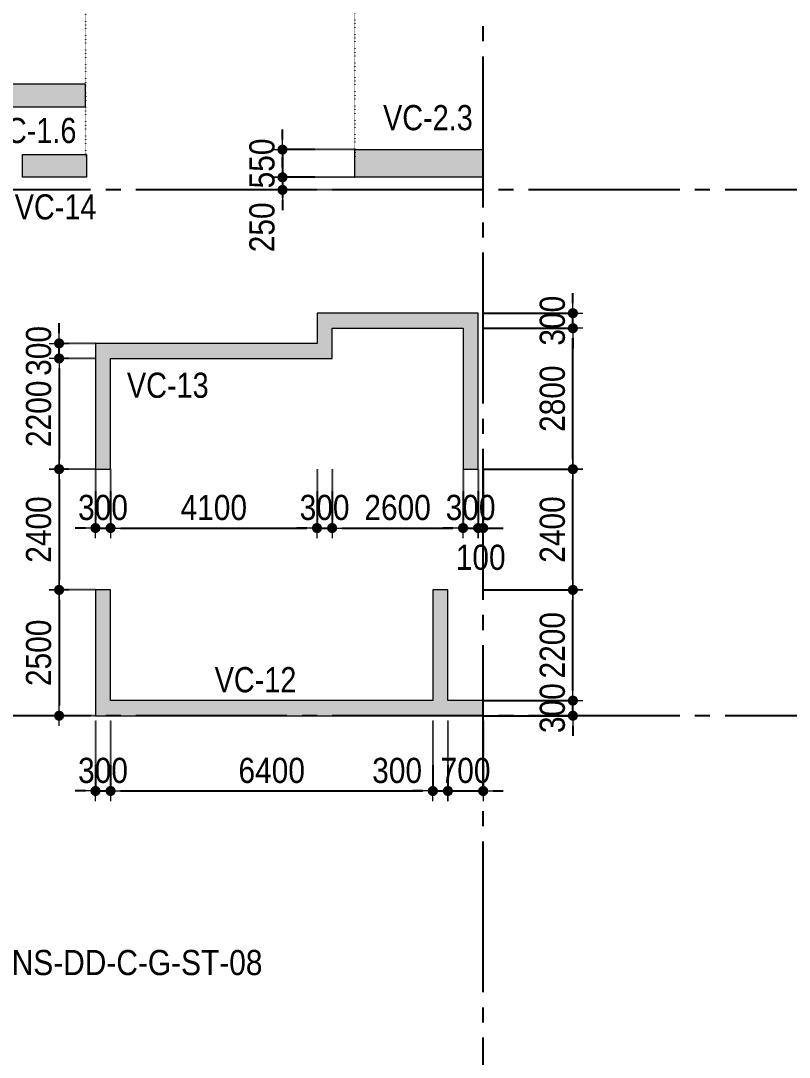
# Model space of a CAD drawing. Header units: millimetres. Extents: x -3973692 to -2843767, y 592734 to 838475.
# Drawn here: x -3870379 to -3855116, y 615443 to 636043 of the extents above; entities that cross this region are included whole.
import ezdxf
from ezdxf.enums import TextEntityAlignment as Align

# ---------------------------------------------------------------- set-up
doc = ezdxf.new("R2010")
doc.units = ezdxf.units.MM
doc.header["$MEASUREMENT"] = 0
doc.header["$PDMODE"] = 3
doc.header["$PDSIZE"] = -20
for name, pattern in [('CHG_XX_Luoi truc$0$MB_Luoi truc$0$Center101', [13, 10, -1, 1, -1]), ('DIVIDE2', [15.875, 6.35, -3.175, 0, -3.175, 0, -3.175]), ('DOT2', [0.125, 0, -0.125]), ('HIDDEN5', [2.8375, 1.25, -1.5875])]:
    doc.linetypes.add(name, pattern=pattern)
doc.layers.get('0').update_dxf_attribs({"lineweight": 9})
doc.layers.get('Defpoints').update_dxf_attribs({"color": 10, "lineweight": 0})
for name, color, linetype, lineweight in [("'S_General_Dim_1", 1, 'Continuous', 18), ("'S_General_Divide_3 Intermediate", 3, 'DIVIDE2', 40), ("'S_General_Text_2_Normal", 2, 'Continuous', 25), ('CHG_XX_Cot_Ham 2$0$NS-Pier-H2', 150, 'Continuous', 13), ('CHG_XX_Cot_Ham 2$0$NS-Pier-H2 @ 1', 150, 'Continuous', 13), ('CHG_XX_Cot_Ham 2$0$NS-Pier-H2 @ 150 VP1', 150, 'Continuous', 13), ('CHG_XX_Cot_Ham 2$0$NS-Pier-H2 @ 150 VP2', 150, 'Continuous', 13), ('CHG_XX_Cot_Ham 2$0$NS-Pier-H2 @ 150 VP3', 150, 'Continuous', 13), ('CHG_XX_Cot_Ham 2$0$NS-Pier-H2 @ 150 VP4', 150, 'Continuous', 13), ('CHG_XX_Cot_Ham 2$0$NS-Pier-H2 @ 150 VP5', 150, 'Continuous', 13), ('CHG_XX_Cot_Ham 2$0$NS-Pier-H2 @ 150 VP6', 150, 'Continuous', 13), ('CHG_XX_Cot_Ham 2$0$NS-Pier-H2 @ 150 VP7', 150, 'Continuous', 13), ('CHG_XX_Cot_Ham 2$0$NS-Pier-H2 @ 150 VP8', 150, 'Continuous', 13), ('CHG_XX_Cot_Ham 2$0$NS-Pier-H2 @ 150 VP9', 150, 'Continuous', 13), ('CHG_XX_Cot_Ham 2$0$NS-Pier-H2 @ 150 VPModel', 150, 'Continuous', 13), ('TEXT', 7, 'Continuous', 15)]:
    doc.layers.add(name, color=color, linetype=linetype, lineweight=lineweight)
for name, color, linetype in [('CHG_XX_Luoi truc$0$Grid', 34, 'Continuous'), ('CHG_XX_Luoi truc$0$Grid Line', 251, 'CHG_XX_Luoi truc$0$MB_Luoi truc$0$Center101'), ('dim', 1, 'Continuous')]:
    doc.layers.add(name, color=color, linetype=linetype)
doc.styles.add('arial', font='arial.ttf', dxfattribs={"width": 0.85})
doc.styles.add('CHG_XX_Luoi truc$0$MB_Luoi truc$0$Grid A-F$0$VNI-HelveCB', font='')
doc.styles.add('TTP-HelCon', font='')
doc.styles.get('CHG_XX_Luoi truc$0$MB_Luoi truc$0$Grid A-F$0$VNI-HelveCB').set_extended_font_data('VNI-Helve-Condense', bold=True)
doc.styles.get('TTP-HelCon').set_extended_font_data('VNI-Helve-Condense')
doc.dimstyles.new('200', dxfattribs={"dimscale": 200, "dimtxt": 2.5, "dimasz": 1, "dimexe": 0, "dimexo": 0, "dimgap": 0.75, "dimtad": 1, "dimdec": 0, "dimrnd": 10, "dimzin": 9, "dimdsep": 46, "dimtxsty": 'arial', "dimblk1": 'DIMDOT', "dimblk2": 'DIMDOT', "dimsah": 1, "dimcen": 2, "dimdle": 3, "dimclre": 8, "dimclrt": 2, "dimadec": 0, "dimazin": 0, "dimtfac": 1, "dimtdec": 0, "dimtix": 1, "dimtmove": 2, "dimatfit": 3, "dimldrblk": 'DIMPIJL', "dimfxl": 1, "dimtvp": 1.8, "dimtolj": 1, "dimtzin": 0, "dimarcsym": 0})

# ---------------------------------------------------------------- blocks, each defined once
blk = doc.blocks.new('*U3253')
at = {"layer": 'CHG_XX_Cot_Ham 2$0$NS-Pier-H2 @ 1'}
h = blk.add_hatch(color=256, dxfattribs=at)
h.dxf.hatch_style = 1
h.paths.add_polyline_path([(450, 0), (0, 0), (0, -2550), (450, -2550)])
at = {"layer": 'CHG_XX_Cot_Ham 2$0$NS-Pier-H2 @ 150 VP1'}
h = blk.add_hatch(color=256, dxfattribs=at)
h.dxf.hatch_style = 1
h.paths.add_polyline_path([(450, 0), (0, 0), (0, -2550), (450, -2550)])
at = {"layer": 'CHG_XX_Cot_Ham 2$0$NS-Pier-H2 @ 150 VP2'}
h = blk.add_hatch(color=256, dxfattribs=at)
h.dxf.hatch_style = 1
h.paths.add_polyline_path([(450, 0), (0, 0), (0, -2550), (450, -2550)])
at = {"layer": 'CHG_XX_Cot_Ham 2$0$NS-Pier-H2 @ 150 VP3'}
h = blk.add_hatch(color=256, dxfattribs=at)
h.dxf.hatch_style = 1
h.paths.add_polyline_path([(450, 0), (0, 0), (0, -2550), (450, -2550)])
at = {"layer": 'CHG_XX_Cot_Ham 2$0$NS-Pier-H2 @ 150 VP4'}
h = blk.add_hatch(color=256, dxfattribs=at)
h.dxf.hatch_style = 1
h.paths.add_polyline_path([(450, 0), (0, 0), (0, -2550), (450, -2550)])
at = {"layer": 'CHG_XX_Cot_Ham 2$0$NS-Pier-H2 @ 150 VP5'}
h = blk.add_hatch(color=256, dxfattribs=at)
h.dxf.hatch_style = 1
h.paths.add_polyline_path([(450, 0), (0, 0), (0, -2550), (450, -2550)])
at = {"layer": 'CHG_XX_Cot_Ham 2$0$NS-Pier-H2 @ 150 VP6'}
h = blk.add_hatch(color=256, dxfattribs=at)
h.dxf.hatch_style = 1
h.paths.add_polyline_path([(450, 0), (0, 0), (0, -2550), (450, -2550)])
at = {"layer": 'CHG_XX_Cot_Ham 2$0$NS-Pier-H2 @ 150 VP7'}
h = blk.add_hatch(color=256, dxfattribs=at)
h.dxf.hatch_style = 1
h.paths.add_polyline_path([(450, 0), (0, 0), (0, -2550), (450, -2550)])
at = {"layer": 'CHG_XX_Cot_Ham 2$0$NS-Pier-H2 @ 150 VP8'}
h = blk.add_hatch(color=256, dxfattribs=at)
h.dxf.hatch_style = 1
h.paths.add_polyline_path([(450, 0), (0, 0), (0, -2550), (450, -2550)])
at = {"layer": 'CHG_XX_Cot_Ham 2$0$NS-Pier-H2 @ 150 VP9'}
h = blk.add_hatch(color=256, dxfattribs=at)
h.dxf.hatch_style = 1
h.paths.add_polyline_path([(450, 0), (0, 0), (0, -2550), (450, -2550)])
at = {"layer": 'CHG_XX_Cot_Ham 2$0$NS-Pier-H2 @ 150 VPModel'}
h = blk.add_hatch(color=256, dxfattribs=at)
h.dxf.hatch_style = 1
h.paths.add_polyline_path([(450, 0), (0, 0), (0, -2550), (450, -2550)])
blk = doc.blocks.new('CHG_XX_Cot_Ham 2$0$Block A_C450x2250')
at = {"layer": 'CHG_XX_Cot_Ham 2$0$NS-Pier-H2'}
blk.add_lwpolyline([(450, -2550), (0, -2550), (0, 0), (450, 0)], close=True, dxfattribs=at)
blk.add_blockref('*U3253', (0, 0), dxfattribs=at)
blk = doc.blocks.new('*U3256')
at = {"layer": 'CHG_XX_Cot_Ham 2$0$NS-Pier-H2 @ 1'}
h = blk.add_hatch(color=256, dxfattribs=at)
h.dxf.hatch_style = 1
h.paths.add_polyline_path([(550, 0), (0, 0), (0, -2550), (550, -2550)])
at = {"layer": 'CHG_XX_Cot_Ham 2$0$NS-Pier-H2 @ 150 VP1'}
h = blk.add_hatch(color=256, dxfattribs=at)
h.dxf.hatch_style = 1
h.paths.add_polyline_path([(550, 0), (0, 0), (0, -2550), (550, -2550)])
at = {"layer": 'CHG_XX_Cot_Ham 2$0$NS-Pier-H2 @ 150 VP2'}
h = blk.add_hatch(color=256, dxfattribs=at)
h.dxf.hatch_style = 1
h.paths.add_polyline_path([(550, 0), (0, 0), (0, -2550), (550, -2550)])
at = {"layer": 'CHG_XX_Cot_Ham 2$0$NS-Pier-H2 @ 150 VP3'}
h = blk.add_hatch(color=256, dxfattribs=at)
h.dxf.hatch_style = 1
h.paths.add_polyline_path([(550, 0), (0, 0), (0, -2550), (550, -2550)])
at = {"layer": 'CHG_XX_Cot_Ham 2$0$NS-Pier-H2 @ 150 VP4'}
h = blk.add_hatch(color=256, dxfattribs=at)
h.dxf.hatch_style = 1
h.paths.add_polyline_path([(550, 0), (0, 0), (0, -2550), (550, -2550)])
at = {"layer": 'CHG_XX_Cot_Ham 2$0$NS-Pier-H2 @ 150 VP5'}
h = blk.add_hatch(color=256, dxfattribs=at)
h.dxf.hatch_style = 1
h.paths.add_polyline_path([(550, 0), (0, 0), (0, -2550), (550, -2550)])
at = {"layer": 'CHG_XX_Cot_Ham 2$0$NS-Pier-H2 @ 150 VP6'}
h = blk.add_hatch(color=256, dxfattribs=at)
h.dxf.hatch_style = 1
h.paths.add_polyline_path([(550, 0), (0, 0), (0, -2550), (550, -2550)])
at = {"layer": 'CHG_XX_Cot_Ham 2$0$NS-Pier-H2 @ 150 VP7'}
h = blk.add_hatch(color=256, dxfattribs=at)
h.dxf.hatch_style = 1
h.paths.add_polyline_path([(550, 0), (0, 0), (0, -2550), (550, -2550)])
at = {"layer": 'CHG_XX_Cot_Ham 2$0$NS-Pier-H2 @ 150 VP8'}
h = blk.add_hatch(color=256, dxfattribs=at)
h.dxf.hatch_style = 1
h.paths.add_polyline_path([(550, 0), (0, 0), (0, -2550), (550, -2550)])
at = {"layer": 'CHG_XX_Cot_Ham 2$0$NS-Pier-H2 @ 150 VP9'}
h = blk.add_hatch(color=256, dxfattribs=at)
h.dxf.hatch_style = 1
h.paths.add_polyline_path([(550, 0), (0, 0), (0, -2550), (550, -2550)])
at = {"layer": 'CHG_XX_Cot_Ham 2$0$NS-Pier-H2 @ 150 VPModel'}
h = blk.add_hatch(color=256, dxfattribs=at)
h.dxf.hatch_style = 1
h.paths.add_polyline_path([(550, 0), (0, 0), (0, -2550), (550, -2550)])
blk = doc.blocks.new('CHG_XX_Cot_Ham 2$0$550x2550')
at = {"layer": 'CHG_XX_Cot_Ham 2$0$NS-Pier-H2'}
blk.add_lwpolyline([(550, -2550), (0, -2550), (0, 0), (550, 0)], close=True, dxfattribs=at)
blk.add_blockref('*U3256', (0, 0), dxfattribs=at)
blk = doc.blocks.new('*U2841')
at = {"layer": 'CHG_XX_Luoi truc$0$Grid Line'}
blk.add_line((0, 0), (0, 608), dxfattribs=at)
at = {"layer": 'CHG_XX_Luoi truc$0$Grid', "lineweight": -2, "style": 'CHG_XX_Luoi truc$0$MB_Luoi truc$0$Grid A-F$0$VNI-HelveCB'}
for tag, p in [('GRIDSUB', (0, 617)), ('GRID', (0, -9))]:
    blk.add_attdef(tag, text='', height=5, dxfattribs=at).set_placement(p, align=Align.MIDDLE)
blk = doc.blocks.new('*U2843')
at = {"layer": 'CHG_XX_Luoi truc$0$Grid Line'}
blk.add_line((0, 0), (0, 438), dxfattribs=at)
at = {"layer": 'CHG_XX_Luoi truc$0$Grid', "lineweight": -2, "style": 'CHG_XX_Luoi truc$0$MB_Luoi truc$0$Grid A-F$0$VNI-HelveCB'}
for tag, p in [('GRIDSUB', (0, 447)), ('GRID', (0, -9))]:
    blk.add_attdef(tag, text='', height=5, dxfattribs=at).set_placement(p, align=Align.MIDDLE)
blk = doc.blocks.new('CHG_XX_Luoi truc')
at = {"layer": 'CHG_XX_Luoi truc$0$Grid', "xscale": 300, "yscale": 300, "zscale": 300}
blk.add_blockref('*U2841', (87300, -12747), dxfattribs=at)
at = {"layer": 'CHG_XX_Luoi truc$0$Grid', "xscale": 300.0000000000013, "yscale": 300.0000000000013, "zscale": 300.0000000000013, "rotation": 90}
for p in [(110703, 22700), (110703, 12250)]:
    blk.add_blockref('*U2843', p, dxfattribs=at)
blk = doc.blocks.new('*U3259')
at = {"layer": 'CHG_XX_Cot_Ham 2$0$NS-Pier-H2 @ 1'}
h = blk.add_hatch(color=256, dxfattribs=at)
h.dxf.hatch_style = 1
h.paths.add_polyline_path([(78150, 23400), (78150, 22950), (79425, 22950), (79425, 23400)])
at = {"layer": 'CHG_XX_Cot_Ham 2$0$NS-Pier-H2 @ 150 VP1'}
h = blk.add_hatch(color=256, dxfattribs=at)
h.dxf.hatch_style = 1
h.paths.add_polyline_path([(78150, 23400), (78150, 22950), (79425, 22950), (79425, 23400)])
at = {"layer": 'CHG_XX_Cot_Ham 2$0$NS-Pier-H2 @ 150 VP2'}
h = blk.add_hatch(color=256, dxfattribs=at)
h.dxf.hatch_style = 1
h.paths.add_polyline_path([(78150, 23400), (78150, 22950), (79425, 22950), (79425, 23400)])
at = {"layer": 'CHG_XX_Cot_Ham 2$0$NS-Pier-H2 @ 150 VP3'}
h = blk.add_hatch(color=256, dxfattribs=at)
h.dxf.hatch_style = 1
h.paths.add_polyline_path([(78150, 23400), (78150, 22950), (79425, 22950), (79425, 23400)])
at = {"layer": 'CHG_XX_Cot_Ham 2$0$NS-Pier-H2 @ 150 VP4'}
h = blk.add_hatch(color=256, dxfattribs=at)
h.dxf.hatch_style = 1
h.paths.add_polyline_path([(78150, 23400), (78150, 22950), (79425, 22950), (79425, 23400)])
at = {"layer": 'CHG_XX_Cot_Ham 2$0$NS-Pier-H2 @ 150 VP5'}
h = blk.add_hatch(color=256, dxfattribs=at)
h.dxf.hatch_style = 1
h.paths.add_polyline_path([(78150, 23400), (78150, 22950), (79425, 22950), (79425, 23400)])
at = {"layer": 'CHG_XX_Cot_Ham 2$0$NS-Pier-H2 @ 150 VP6'}
h = blk.add_hatch(color=256, dxfattribs=at)
h.dxf.hatch_style = 1
h.paths.add_polyline_path([(78150, 23400), (78150, 22950), (79425, 22950), (79425, 23400)])
at = {"layer": 'CHG_XX_Cot_Ham 2$0$NS-Pier-H2 @ 150 VP7'}
h = blk.add_hatch(color=256, dxfattribs=at)
h.dxf.hatch_style = 1
h.paths.add_polyline_path([(78150, 23400), (78150, 22950), (79425, 22950), (79425, 23400)])
at = {"layer": 'CHG_XX_Cot_Ham 2$0$NS-Pier-H2 @ 150 VP8'}
h = blk.add_hatch(color=256, dxfattribs=at)
h.dxf.hatch_style = 1
h.paths.add_polyline_path([(78150, 23400), (78150, 22950), (79425, 22950), (79425, 23400)])
at = {"layer": 'CHG_XX_Cot_Ham 2$0$NS-Pier-H2 @ 150 VP9'}
h = blk.add_hatch(color=256, dxfattribs=at)
h.dxf.hatch_style = 1
h.paths.add_polyline_path([(78150, 23400), (78150, 22950), (79425, 22950), (79425, 23400)])
at = {"layer": 'CHG_XX_Cot_Ham 2$0$NS-Pier-H2 @ 150 VPModel'}
h = blk.add_hatch(color=256, dxfattribs=at)
h.dxf.hatch_style = 1
h.paths.add_polyline_path([(78150, 23400), (78150, 22950), (79425, 22950), (79425, 23400)])
blk = doc.blocks.new('CHG_XX_Cot_Ham 2')
at = {"layer": 'CHG_XX_Cot_Ham 2$0$NS-Pier-H2'}
h = blk.add_hatch(color=256, dxfattribs=at)
h.dxf.hatch_style = 1
h.paths.add_polyline_path([(99639.2, 163400), (-10900, 163400), (-10900, 85450), (-300, 85450), (-300, 84050), (32350, 84050), (32350, -9000), (103575.5, -9000), (106050, -6022), (106050, 158254.3)])
h.paths.add_polyline_path([(99533.7, 163100), (105750, 158110.4), (105750, 90450), (105650, 90450), (105750, 90450), (105750, 13850), (105750, 13722.3), (105750, -5913.6), (103434.7, -8700), (93599.8, -8700), (93299.8, -8700), (32650, -8700), (32650, 84350), (0, 84350), (0, 85750), (-10600, 85750), (-10600, 163100), (93600, 163100)], flags=16)
h = blk.add_hatch(color=256, dxfattribs=at)
h.dxf.hatch_style = 1
h.paths.add_polyline_path([(84300, 19950), (86900, 19950), (86900, 17150), (87200, 17150), (87200, 20250), (84000, 20250), (84000, 19650), (79600, 19650), (79600, 17150), (79900, 17150), (79900, 19350), (84300, 19350)])
h = blk.add_hatch(color=256, dxfattribs=at)
h.dxf.hatch_style = 1
h.paths.add_polyline_path([(87300, 12550), (86600, 12550), (86600, 14750), (86300, 14750), (86300, 12550), (79900, 12550), (79900, 14750), (79600, 14750), (79600, 12250), (87300, 12250)])
blk.add_lwpolyline([(79425, 23400), (79425, 22950), (78150, 22950), (78150, 23400)], close=True, dxfattribs=at)
for points in [[(87200, 17150), (87200, 20250), (84000, 20250), (84000, 19650), (79600, 19650), (79600, 17150), (79900, 17150), (79900, 19350), (84300, 19350), (84300, 19950), (86900, 19950), (86900, 17150), (87200, 17150)], [(79600, 14750), (79600, 12250), (87300, 12250), (87300, 12550), (86600, 12550), (86600, 14750), (86300, 14750), (86300, 12550), (79900, 12550), (79900, 14750), (79600, 14750)]]:
    blk.add_lwpolyline(points, dxfattribs=at)
for name in ['CHG_XX_Luoi truc', '*U3259']:
    blk.add_blockref(name, (0, 0), dxfattribs=at)
at = {"layer": 'CHG_XX_Cot_Ham 2$0$NS-Pier-H2', "xscale": -1, "rotation": 90}
blk.add_blockref('CHG_XX_Cot_Ham 2$0$Block A_C450x2250', (76850, 24800), dxfattribs=at)
at = {"layer": 'Defpoints', "rotation": 90}
blk.add_blockref('CHG_XX_Cot_Ham 2$0$550x2550', (84750, 22950), dxfattribs=at)
blk = doc.blocks.new('c')
at = {"layer": 'TEXT', "color": 3, "style": 'TTP-HelCon'}
for s, p in [('VC-2.3', (-14238, 23886)), ('VC-1.6', (-22110, 23631)), ('VC-14', (-21553, 22112)), ('VC-13', (-19325, 18568)), ('VC-12', (-17583, 12716))]:
    blk.add_text(s, height=500, dxfattribs=at).set_placement(p)
blk = doc.blocks.new('DIMDOT')
for p, q in [((1, 0), (-1, 0)), ((0, -1), (0, 1))]:
    blk.add_line(p, q)
at = {"const_width": 0.5}
blk.add_lwpolyline([(-0.25, 0, 1), (0.25, 0, 1)], format="xyb", close=True, dxfattribs=at)
blk = doc.blocks.new('*D2178')
at = {"layer": "'S_General_Dim_1", "color": 0, "lineweight": -2, "transparency": 16777216}
for p, q in [((-3865181, 633681), (-3865181, 633881)), ((-3865181, 633481), (-3865181, 632931)), ((-3865181, 632731), (-3865181, 632531))]:
    blk.add_line(p, q, dxfattribs=at)
at = {"layer": "'S_General_Dim_1", "color": 8, "linetype": 'HIDDEN5', "lineweight": -2, "transparency": 16777216}
for p, q in [((-3863745, 633481), (-3865181, 633481)), ((-3863745, 632931), (-3865181, 632931))]:
    blk.add_line(p, q, dxfattribs=at)
at = {"layer": 'Defpoints', "color": 0, "transparency": 16777216}
for p in [(-3863745, 633481), (-3865181, 632931), (-3863745, 632931)]:
    blk.add_point(p, dxfattribs=at)
at = {"layer": "'S_General_Dim_1", "color": 0, "lineweight": -2, "transparency": 16777216, "xscale": 200, "yscale": 200, "zscale": 200}
for p, rotation in [((-3865181, 633481), 270), ((-3865181, 632931), 90)]:
    blk.add_blockref('DIMDOT', p, dxfattribs=dict(at, rotation=rotation))
at = {"layer": "'S_General_Dim_1", "color": 2, "transparency": 16777216, "insert": (-3865586, 633206), "char_height": 500, "attachment_point": 5, "rotation": 90, "style": 'arial'}
blk.add_mtext('\\A1;550', dxfattribs=at)
blk = doc.blocks.new('DIMPIJL')
at = {"linetype": 'ByBlock'}
blk.add_solid([(-2.5, 0.42), (-2.5, -0.42), (0, 0)], dxfattribs=at)
blk = doc.blocks.new('*D2179')
at = {"layer": "'S_General_Dim_1", "color": 0, "lineweight": -2, "transparency": 16777216}
for p, q in [((-3865181, 633131), (-3865181, 633331)), ((-3865181, 632931), (-3865181, 632681)), ((-3865181, 632481), (-3865181, 632281))]:
    blk.add_line(p, q, dxfattribs=at)
at = {"layer": "'S_General_Dim_1", "color": 8, "linetype": 'HIDDEN5', "lineweight": -2, "transparency": 16777216}
for p, q in [((-3863745, 632931), (-3865181, 632931)), ((-3863745, 632681), (-3865181, 632681))]:
    blk.add_line(p, q, dxfattribs=at)
at = {"layer": 'Defpoints', "color": 0, "transparency": 16777216}
for p in [(-3863745, 632931), (-3865181, 632681), (-3863745, 632681)]:
    blk.add_point(p, dxfattribs=at)
at = {"layer": "'S_General_Dim_1", "color": 0, "lineweight": -2, "transparency": 16777216, "xscale": 200, "yscale": 200, "zscale": 200}
for p, rotation in [((-3865181, 632931), 270), ((-3865181, 632681), 90)]:
    blk.add_blockref('DIMDOT', p, dxfattribs=dict(at, rotation=rotation))
at = {"layer": "'S_General_Dim_1", "color": 2, "transparency": 16777216, "insert": (-3865586, 631937), "char_height": 500, "attachment_point": 5, "rotation": 90, "style": 'arial'}
blk.add_mtext('\\A1;250', dxfattribs=at)
blk = doc.blocks.new('*D2111')
at = {"layer": "'S_General_Dim_1", "color": 8, "linetype": 'HIDDEN5', "lineweight": -2, "transparency": 16777216}
for p, q in [((-3868895, 629331), (-3869617, 629331)), ((-3868895, 627131), (-3869617, 627131))]:
    blk.add_line(p, q, dxfattribs=at)
at = {"layer": "'S_General_Dim_1", "color": 0, "lineweight": -2, "transparency": 16777216}
blk.add_line((-3869617, 629131), (-3869617, 627331), dxfattribs=at)
at = {"layer": 'Defpoints', "color": 0, "transparency": 16777216}
for p in [(-3868895, 629331), (-3869617, 627131), (-3868895, 627131)]:
    blk.add_point(p, dxfattribs=at)
at = {"layer": "'S_General_Dim_1", "color": 0, "lineweight": -2, "transparency": 16777216, "xscale": 200, "yscale": 200, "zscale": 200}
for p, rotation in [((-3869617, 629331), 90), ((-3869617, 627131), 270)]:
    blk.add_blockref('DIMDOT', p, dxfattribs=dict(at, rotation=rotation))
at = {"layer": "'S_General_Dim_1", "color": 2, "transparency": 16777216, "insert": (-3870023, 628231), "char_height": 500, "attachment_point": 5, "rotation": 90, "style": 'arial'}
blk.add_mtext('\\A1;2200', dxfattribs=at)
blk = doc.blocks.new('*D2112')
at = {"layer": "'S_General_Dim_1", "color": 8, "linetype": 'HIDDEN5', "lineweight": -2, "transparency": 16777216}
for p, q in [((-3868895, 627131), (-3869617, 627131)), ((-3868895, 624731), (-3869617, 624731))]:
    blk.add_line(p, q, dxfattribs=at)
at = {"layer": "'S_General_Dim_1", "color": 0, "lineweight": -2, "transparency": 16777216}
blk.add_line((-3869617, 626931), (-3869617, 624931), dxfattribs=at)
at = {"layer": 'Defpoints', "color": 0, "transparency": 16777216}
for p in [(-3868895, 627131), (-3869617, 624731), (-3868895, 624731)]:
    blk.add_point(p, dxfattribs=at)
at = {"layer": "'S_General_Dim_1", "color": 0, "lineweight": -2, "transparency": 16777216, "xscale": 200, "yscale": 200, "zscale": 200}
for p, rotation in [((-3869617, 627131), 90), ((-3869617, 624731), 270)]:
    blk.add_blockref('DIMDOT', p, dxfattribs=dict(at, rotation=rotation))
at = {"layer": "'S_General_Dim_1", "color": 2, "transparency": 16777216, "insert": (-3870023, 625931), "char_height": 500, "attachment_point": 5, "rotation": 90, "style": 'arial'}
blk.add_mtext('\\A1;2400', dxfattribs=at)
blk = doc.blocks.new('*D2113')
at = {"layer": "'S_General_Dim_1", "color": 8, "linetype": 'HIDDEN5', "lineweight": -2, "transparency": 16777216}
for p, q in [((-3868895, 624731), (-3869617, 624731)), ((-3868895, 622231), (-3869617, 622231))]:
    blk.add_line(p, q, dxfattribs=at)
at = {"layer": "'S_General_Dim_1", "color": 0, "lineweight": -2, "transparency": 16777216}
blk.add_line((-3869617, 624531), (-3869617, 622431), dxfattribs=at)
at = {"layer": 'Defpoints', "color": 0, "transparency": 16777216}
for p in [(-3868895, 624731), (-3869617, 622231), (-3868895, 622231)]:
    blk.add_point(p, dxfattribs=at)
at = {"layer": "'S_General_Dim_1", "color": 0, "lineweight": -2, "transparency": 16777216, "xscale": 200, "yscale": 200, "zscale": 200}
for p, rotation in [((-3869617, 624731), 90), ((-3869617, 622231), 270)]:
    blk.add_blockref('DIMDOT', p, dxfattribs=dict(at, rotation=rotation))
at = {"layer": "'S_General_Dim_1", "color": 2, "transparency": 16777216, "insert": (-3870023, 623481), "char_height": 500, "attachment_point": 5, "rotation": 90, "style": 'arial'}
blk.add_mtext('\\A1;2500', dxfattribs=at)
blk = doc.blocks.new('*D2114')
at = {"layer": "'S_General_Dim_1", "color": 8, "linetype": 'HIDDEN5', "lineweight": -2, "transparency": 16777216}
for p, q in [((-3868895, 622135), (-3868895, 620735)), ((-3868595, 622135), (-3868595, 620735))]:
    blk.add_line(p, q, dxfattribs=at)
at = {"layer": "'S_General_Dim_1", "color": 0, "lineweight": -2, "transparency": 16777216}
for p, q in [((-3869095, 620735), (-3869295, 620735)), ((-3868895, 620735), (-3868595, 620735)), ((-3868395, 620735), (-3868195, 620735))]:
    blk.add_line(p, q, dxfattribs=at)
at = {"layer": 'Defpoints', "color": 0, "transparency": 16777216}
for p in [(-3868895, 622135), (-3868595, 622135), (-3868595, 620735)]:
    blk.add_point(p, dxfattribs=at)
at = {"layer": "'S_General_Dim_1", "color": 0, "lineweight": -2, "transparency": 16777216, "xscale": 200, "yscale": 200, "zscale": 200}
blk.add_blockref('DIMDOT', (-3868895, 620735), dxfattribs=at)
at = {"layer": "'S_General_Dim_1", "color": 0, "lineweight": -2, "transparency": 16777216, "xscale": 200, "yscale": 200, "zscale": 200, "rotation": 180}
blk.add_blockref('DIMDOT', (-3868595, 620735), dxfattribs=at)
at = {"layer": "'S_General_Dim_1", "color": 2, "transparency": 16777216, "insert": (-3868745, 621141), "char_height": 500, "attachment_point": 5, "style": 'arial'}
blk.add_mtext('\\A1;300', dxfattribs=at)
blk = doc.blocks.new('*D2115')
at = {"layer": "'S_General_Dim_1", "color": 8, "linetype": 'HIDDEN5', "lineweight": -2, "transparency": 16777216}
for p, q in [((-3868595, 622135), (-3868595, 620735)), ((-3862195, 622135), (-3862195, 620735))]:
    blk.add_line(p, q, dxfattribs=at)
at = {"layer": "'S_General_Dim_1", "color": 0, "lineweight": -2, "transparency": 16777216}
blk.add_line((-3868395, 620735), (-3862395, 620735), dxfattribs=at)
at = {"layer": 'Defpoints', "color": 0, "transparency": 16777216}
for p in [(-3868595, 622135), (-3862195, 622135), (-3862195, 620735)]:
    blk.add_point(p, dxfattribs=at)
at = {"layer": "'S_General_Dim_1", "color": 0, "lineweight": -2, "transparency": 16777216, "xscale": 200, "yscale": 200, "zscale": 200, "rotation": 180}
blk.add_blockref('DIMDOT', (-3868595, 620735), dxfattribs=at)
at = {"layer": "'S_General_Dim_1", "color": 0, "lineweight": -2, "transparency": 16777216, "xscale": 200, "yscale": 200, "zscale": 200}
blk.add_blockref('DIMDOT', (-3862195, 620735), dxfattribs=at)
at = {"layer": "'S_General_Dim_1", "color": 2, "transparency": 16777216, "insert": (-3865395, 621141), "char_height": 500, "attachment_point": 5, "style": 'arial'}
blk.add_mtext('\\A1;6400', dxfattribs=at)
blk = doc.blocks.new('*D2116')
at = {"layer": "'S_General_Dim_1", "color": 8, "linetype": 'HIDDEN5', "lineweight": -2, "transparency": 16777216}
for p, q in [((-3862195, 622135), (-3862195, 620735)), ((-3861895, 622135), (-3861895, 620735))]:
    blk.add_line(p, q, dxfattribs=at)
at = {"layer": "'S_General_Dim_1", "color": 0, "lineweight": -2, "transparency": 16777216}
for p, q in [((-3862395, 620735), (-3862595, 620735)), ((-3862195, 620735), (-3861895, 620735)), ((-3861695, 620735), (-3861495, 620735))]:
    blk.add_line(p, q, dxfattribs=at)
at = {"layer": 'Defpoints', "color": 0, "transparency": 16777216}
for p in [(-3862195, 622135), (-3861895, 622135), (-3861895, 620735)]:
    blk.add_point(p, dxfattribs=at)
at = {"layer": "'S_General_Dim_1", "color": 0, "lineweight": -2, "transparency": 16777216, "xscale": 200, "yscale": 200, "zscale": 200}
blk.add_blockref('DIMDOT', (-3862195, 620735), dxfattribs=at)
at = {"layer": "'S_General_Dim_1", "color": 0, "lineweight": -2, "transparency": 16777216, "xscale": 200, "yscale": 200, "zscale": 200, "rotation": 180}
blk.add_blockref('DIMDOT', (-3861895, 620735), dxfattribs=at)
at = {"layer": "'S_General_Dim_1", "color": 2, "transparency": 16777216, "insert": (-3862904, 621141), "char_height": 500, "attachment_point": 5, "style": 'arial'}
blk.add_mtext('\\A1;300', dxfattribs=at)
blk = doc.blocks.new('*D2117')
at = {"layer": "'S_General_Dim_1", "color": 8, "linetype": 'HIDDEN5', "lineweight": -2, "transparency": 16777216}
for p, q in [((-3861895, 622135), (-3861895, 620735)), ((-3861195, 622135), (-3861195, 620735))]:
    blk.add_line(p, q, dxfattribs=at)
at = {"layer": "'S_General_Dim_1", "color": 0, "lineweight": -2, "transparency": 16777216}
for p, q in [((-3862095, 620735), (-3862295, 620735)), ((-3861895, 620735), (-3861195, 620735)), ((-3860995, 620735), (-3860795, 620735))]:
    blk.add_line(p, q, dxfattribs=at)
at = {"layer": 'Defpoints', "color": 0, "transparency": 16777216}
for p in [(-3861895, 622135), (-3861195, 622135), (-3861195, 620735)]:
    blk.add_point(p, dxfattribs=at)
at = {"layer": "'S_General_Dim_1", "color": 0, "lineweight": -2, "transparency": 16777216, "xscale": 200, "yscale": 200, "zscale": 200}
blk.add_blockref('DIMDOT', (-3861895, 620735), dxfattribs=at)
at = {"layer": "'S_General_Dim_1", "color": 0, "lineweight": -2, "transparency": 16777216, "xscale": 200, "yscale": 200, "zscale": 200, "rotation": 180}
blk.add_blockref('DIMDOT', (-3861195, 620735), dxfattribs=at)
at = {"layer": "'S_General_Dim_1", "color": 2, "transparency": 16777216, "insert": (-3861545, 621141), "char_height": 500, "attachment_point": 5, "style": 'arial'}
blk.add_mtext('\\A1;700', dxfattribs=at)
blk = doc.blocks.new('*D2118')
at = {"layer": "'S_General_Dim_1", "color": 0, "lineweight": -2, "transparency": 16777216}
for p, q in [((-3859413, 622731), (-3859413, 622931)), ((-3859413, 622231), (-3859413, 622531)), ((-3859413, 622031), (-3859413, 621831))]:
    blk.add_line(p, q, dxfattribs=at)
at = {"layer": "'S_General_Dim_1", "color": 8, "linetype": 'HIDDEN5', "lineweight": -2, "transparency": 16777216}
for p, q in [((-3861195, 622531), (-3859413, 622531)), ((-3861195, 622231), (-3859413, 622231))]:
    blk.add_line(p, q, dxfattribs=at)
at = {"layer": 'Defpoints', "color": 0, "transparency": 16777216}
for p in [(-3861195, 622531), (-3859413, 622531), (-3861195, 622231)]:
    blk.add_point(p, dxfattribs=at)
at = {"layer": "'S_General_Dim_1", "color": 0, "lineweight": -2, "transparency": 16777216, "xscale": 200, "yscale": 200, "zscale": 200}
for p, rotation in [((-3859413, 622531), 270), ((-3859413, 622231), 90)]:
    blk.add_blockref('DIMDOT', p, dxfattribs=dict(at, rotation=rotation))
at = {"layer": "'S_General_Dim_1", "color": 2, "transparency": 16777216, "insert": (-3859819, 622381), "char_height": 500, "attachment_point": 5, "rotation": 90, "style": 'arial'}
blk.add_mtext('\\A1;300', dxfattribs=at)
blk = doc.blocks.new('*D2119')
at = {"layer": "'S_General_Dim_1", "color": 8, "linetype": 'HIDDEN5', "lineweight": -2, "transparency": 16777216}
for p, q in [((-3861195, 624731), (-3859413, 624731)), ((-3861195, 622531), (-3859413, 622531))]:
    blk.add_line(p, q, dxfattribs=at)
at = {"layer": "'S_General_Dim_1", "color": 0, "lineweight": -2, "transparency": 16777216}
blk.add_line((-3859413, 622731), (-3859413, 624531), dxfattribs=at)
at = {"layer": 'Defpoints', "color": 0, "transparency": 16777216}
for p in [(-3861195, 624731), (-3859413, 624731), (-3861195, 622531)]:
    blk.add_point(p, dxfattribs=at)
at = {"layer": "'S_General_Dim_1", "color": 0, "lineweight": -2, "transparency": 16777216, "xscale": 200, "yscale": 200, "zscale": 200}
for p, rotation in [((-3859413, 624731), 90), ((-3859413, 622531), 270)]:
    blk.add_blockref('DIMDOT', p, dxfattribs=dict(at, rotation=rotation))
at = {"layer": "'S_General_Dim_1", "color": 2, "transparency": 16777216, "insert": (-3859819, 623631), "char_height": 500, "attachment_point": 5, "rotation": 90, "style": 'arial'}
blk.add_mtext('\\A1;2200', dxfattribs=at)
blk = doc.blocks.new('*D2120')
at = {"layer": "'S_General_Dim_1", "color": 8, "linetype": 'HIDDEN5', "lineweight": -2, "transparency": 16777216}
for p, q in [((-3861195, 627131), (-3859413, 627131)), ((-3861195, 624731), (-3859413, 624731))]:
    blk.add_line(p, q, dxfattribs=at)
at = {"layer": "'S_General_Dim_1", "color": 0, "lineweight": -2, "transparency": 16777216}
blk.add_line((-3859413, 624931), (-3859413, 626931), dxfattribs=at)
at = {"layer": 'Defpoints', "color": 0, "transparency": 16777216}
for p in [(-3861195, 627131), (-3859413, 627131), (-3861195, 624731)]:
    blk.add_point(p, dxfattribs=at)
at = {"layer": "'S_General_Dim_1", "color": 0, "lineweight": -2, "transparency": 16777216, "xscale": 200, "yscale": 200, "zscale": 200}
for p, rotation in [((-3859413, 627131), 90), ((-3859413, 624731), 270)]:
    blk.add_blockref('DIMDOT', p, dxfattribs=dict(at, rotation=rotation))
at = {"layer": "'S_General_Dim_1", "color": 2, "transparency": 16777216, "insert": (-3859819, 625931), "char_height": 500, "attachment_point": 5, "rotation": 90, "style": 'arial'}
blk.add_mtext('\\A1;2400', dxfattribs=at)
blk = doc.blocks.new('*D2121')
at = {"layer": "'S_General_Dim_1", "color": 8, "linetype": 'HIDDEN5', "lineweight": -2, "transparency": 16777216}
for p, q in [((-3861195, 629931), (-3859413, 629931)), ((-3861195, 627131), (-3859413, 627131))]:
    blk.add_line(p, q, dxfattribs=at)
at = {"layer": "'S_General_Dim_1", "color": 0, "lineweight": -2, "transparency": 16777216}
blk.add_line((-3859413, 627331), (-3859413, 629731), dxfattribs=at)
at = {"layer": 'Defpoints', "color": 0, "transparency": 16777216}
for p in [(-3861195, 629931), (-3859413, 629931), (-3861195, 627131)]:
    blk.add_point(p, dxfattribs=at)
at = {"layer": "'S_General_Dim_1", "color": 0, "lineweight": -2, "transparency": 16777216, "xscale": 200, "yscale": 200, "zscale": 200}
for p, rotation in [((-3859413, 629931), 90), ((-3859413, 627131), 270)]:
    blk.add_blockref('DIMDOT', p, dxfattribs=dict(at, rotation=rotation))
at = {"layer": "'S_General_Dim_1", "color": 2, "transparency": 16777216, "insert": (-3859819, 628531), "char_height": 500, "attachment_point": 5, "rotation": 90, "style": 'arial'}
blk.add_mtext('\\A1;2800', dxfattribs=at)
blk = doc.blocks.new('*D2122')
at = {"layer": "'S_General_Dim_1", "color": 0, "lineweight": -2, "transparency": 16777216}
for p, q in [((-3859413, 630431), (-3859413, 630631)), ((-3859413, 629931), (-3859413, 630231)), ((-3859413, 629731), (-3859413, 629531))]:
    blk.add_line(p, q, dxfattribs=at)
at = {"layer": "'S_General_Dim_1", "color": 8, "linetype": 'HIDDEN5', "lineweight": -2, "transparency": 16777216}
for p, q in [((-3861195, 630231), (-3859413, 630231)), ((-3861195, 629931), (-3859413, 629931))]:
    blk.add_line(p, q, dxfattribs=at)
at = {"layer": 'Defpoints', "color": 0, "transparency": 16777216}
for p in [(-3861195, 630231), (-3859413, 630231), (-3861195, 629931)]:
    blk.add_point(p, dxfattribs=at)
at = {"layer": "'S_General_Dim_1", "color": 0, "lineweight": -2, "transparency": 16777216, "xscale": 200, "yscale": 200, "zscale": 200}
for p, rotation in [((-3859413, 630231), 270), ((-3859413, 629931), 90)]:
    blk.add_blockref('DIMDOT', p, dxfattribs=dict(at, rotation=rotation))
at = {"layer": "'S_General_Dim_1", "color": 2, "transparency": 16777216, "insert": (-3859819, 630081), "char_height": 500, "attachment_point": 5, "rotation": 90, "style": 'arial'}
blk.add_mtext('\\A1;300', dxfattribs=at)
blk = doc.blocks.new('*D2123')
at = {"layer": "'S_General_Dim_1", "color": 0, "lineweight": -2, "transparency": 16777216}
for p, q in [((-3869617, 629831), (-3869617, 630031)), ((-3869617, 629331), (-3869617, 629631)), ((-3869617, 629131), (-3869617, 628931))]:
    blk.add_line(p, q, dxfattribs=at)
at = {"layer": "'S_General_Dim_1", "color": 8, "linetype": 'HIDDEN5', "lineweight": -2, "transparency": 16777216}
for p, q in [((-3868895, 629631), (-3869617, 629631)), ((-3868895, 629331), (-3869617, 629331))]:
    blk.add_line(p, q, dxfattribs=at)
at = {"layer": 'Defpoints', "color": 0, "transparency": 16777216}
for p in [(-3869617, 629631), (-3868895, 629631), (-3868895, 629331)]:
    blk.add_point(p, dxfattribs=at)
at = {"layer": "'S_General_Dim_1", "color": 0, "lineweight": -2, "transparency": 16777216, "xscale": 200, "yscale": 200, "zscale": 200}
for p, rotation in [((-3869617, 629631), 270), ((-3869617, 629331), 90)]:
    blk.add_blockref('DIMDOT', p, dxfattribs=dict(at, rotation=rotation))
at = {"layer": "'S_General_Dim_1", "color": 2, "transparency": 16777216, "insert": (-3870023, 629481), "char_height": 500, "attachment_point": 5, "rotation": 90, "style": 'arial'}
blk.add_mtext('\\A1;300', dxfattribs=at)
blk = doc.blocks.new('*D2124')
at = {"layer": "'S_General_Dim_1", "color": 8, "linetype": 'HIDDEN5', "lineweight": -2, "transparency": 16777216}
for p, q in [((-3868895, 627131), (-3868895, 625961)), ((-3868595, 627131), (-3868595, 625961))]:
    blk.add_line(p, q, dxfattribs=at)
at = {"layer": "'S_General_Dim_1", "color": 0, "lineweight": -2, "transparency": 16777216}
for p, q in [((-3869095, 625961), (-3869295, 625961)), ((-3868895, 625961), (-3868595, 625961)), ((-3868395, 625961), (-3868195, 625961))]:
    blk.add_line(p, q, dxfattribs=at)
at = {"layer": 'Defpoints', "color": 0, "transparency": 16777216}
for p in [(-3868895, 627131), (-3868595, 627131), (-3868595, 625961)]:
    blk.add_point(p, dxfattribs=at)
at = {"layer": "'S_General_Dim_1", "color": 0, "lineweight": -2, "transparency": 16777216, "xscale": 200, "yscale": 200, "zscale": 200}
blk.add_blockref('DIMDOT', (-3868895, 625961), dxfattribs=at)
at = {"layer": "'S_General_Dim_1", "color": 0, "lineweight": -2, "transparency": 16777216, "xscale": 200, "yscale": 200, "zscale": 200, "rotation": 180}
blk.add_blockref('DIMDOT', (-3868595, 625961), dxfattribs=at)
at = {"layer": "'S_General_Dim_1", "color": 2, "transparency": 16777216, "insert": (-3868745, 626367), "char_height": 500, "attachment_point": 5, "style": 'arial'}
blk.add_mtext('\\A1;300', dxfattribs=at)
blk = doc.blocks.new('*D2125')
at = {"layer": "'S_General_Dim_1", "color": 8, "linetype": 'HIDDEN5', "lineweight": -2, "transparency": 16777216}
for p, q in [((-3868595, 627131), (-3868595, 625961)), ((-3864495, 627131), (-3864495, 625961))]:
    blk.add_line(p, q, dxfattribs=at)
at = {"layer": "'S_General_Dim_1", "color": 0, "lineweight": -2, "transparency": 16777216}
blk.add_line((-3868395, 625961), (-3864695, 625961), dxfattribs=at)
at = {"layer": 'Defpoints', "color": 0, "transparency": 16777216}
for p in [(-3868595, 627131), (-3864495, 627131), (-3864495, 625961)]:
    blk.add_point(p, dxfattribs=at)
at = {"layer": "'S_General_Dim_1", "color": 0, "lineweight": -2, "transparency": 16777216, "xscale": 200, "yscale": 200, "zscale": 200, "rotation": 180}
blk.add_blockref('DIMDOT', (-3868595, 625961), dxfattribs=at)
at = {"layer": "'S_General_Dim_1", "color": 0, "lineweight": -2, "transparency": 16777216, "xscale": 200, "yscale": 200, "zscale": 200}
blk.add_blockref('DIMDOT', (-3864495, 625961), dxfattribs=at)
at = {"layer": "'S_General_Dim_1", "color": 2, "transparency": 16777216, "insert": (-3866545, 626366), "char_height": 500, "attachment_point": 5, "style": 'arial'}
blk.add_mtext('\\A1;4100', dxfattribs=at)
blk = doc.blocks.new('*D2126')
at = {"layer": "'S_General_Dim_1", "color": 8, "linetype": 'HIDDEN5', "lineweight": -2, "transparency": 16777216}
for p, q in [((-3864495, 627131), (-3864495, 625961)), ((-3864195, 627131), (-3864195, 625961))]:
    blk.add_line(p, q, dxfattribs=at)
at = {"layer": "'S_General_Dim_1", "color": 0, "lineweight": -2, "transparency": 16777216}
for p, q in [((-3864695, 625961), (-3864895, 625961)), ((-3864495, 625961), (-3864195, 625961)), ((-3863995, 625961), (-3863795, 625961))]:
    blk.add_line(p, q, dxfattribs=at)
at = {"layer": 'Defpoints', "color": 0, "transparency": 16777216}
for p in [(-3864495, 627131), (-3864195, 627131), (-3864195, 625961)]:
    blk.add_point(p, dxfattribs=at)
at = {"layer": "'S_General_Dim_1", "color": 0, "lineweight": -2, "transparency": 16777216, "xscale": 200, "yscale": 200, "zscale": 200}
blk.add_blockref('DIMDOT', (-3864495, 625961), dxfattribs=at)
at = {"layer": "'S_General_Dim_1", "color": 0, "lineweight": -2, "transparency": 16777216, "xscale": 200, "yscale": 200, "zscale": 200, "rotation": 180}
blk.add_blockref('DIMDOT', (-3864195, 625961), dxfattribs=at)
at = {"layer": "'S_General_Dim_1", "color": 2, "transparency": 16777216, "insert": (-3864345, 626367), "char_height": 500, "attachment_point": 5, "style": 'arial'}
blk.add_mtext('\\A1;300', dxfattribs=at)
blk = doc.blocks.new('*D2127')
at = {"layer": "'S_General_Dim_1", "color": 8, "linetype": 'HIDDEN5', "lineweight": -2, "transparency": 16777216}
for p, q in [((-3864195, 627131), (-3864195, 625961)), ((-3861595, 627131), (-3861595, 625961))]:
    blk.add_line(p, q, dxfattribs=at)
at = {"layer": "'S_General_Dim_1", "color": 0, "lineweight": -2, "transparency": 16777216}
blk.add_line((-3863995, 625961), (-3861795, 625961), dxfattribs=at)
at = {"layer": 'Defpoints', "color": 0, "transparency": 16777216}
for p in [(-3864195, 627131), (-3861595, 627131), (-3861595, 625961)]:
    blk.add_point(p, dxfattribs=at)
at = {"layer": "'S_General_Dim_1", "color": 0, "lineweight": -2, "transparency": 16777216, "xscale": 200, "yscale": 200, "zscale": 200, "rotation": 180}
blk.add_blockref('DIMDOT', (-3864195, 625961), dxfattribs=at)
at = {"layer": "'S_General_Dim_1", "color": 0, "lineweight": -2, "transparency": 16777216, "xscale": 200, "yscale": 200, "zscale": 200}
blk.add_blockref('DIMDOT', (-3861595, 625961), dxfattribs=at)
at = {"layer": "'S_General_Dim_1", "color": 2, "transparency": 16777216, "insert": (-3862895, 626366), "char_height": 500, "attachment_point": 5, "style": 'arial'}
blk.add_mtext('\\A1;2600', dxfattribs=at)
blk = doc.blocks.new('*D2128')
at = {"layer": "'S_General_Dim_1", "color": 8, "linetype": 'HIDDEN5', "lineweight": -2, "transparency": 16777216}
for p, q in [((-3861595, 627131), (-3861595, 625961)), ((-3861295, 627131), (-3861295, 625961))]:
    blk.add_line(p, q, dxfattribs=at)
at = {"layer": "'S_General_Dim_1", "color": 0, "lineweight": -2, "transparency": 16777216}
for p, q in [((-3861795, 625961), (-3861995, 625961)), ((-3861595, 625961), (-3861295, 625961)), ((-3861095, 625961), (-3860895, 625961))]:
    blk.add_line(p, q, dxfattribs=at)
at = {"layer": 'Defpoints', "color": 0, "transparency": 16777216}
for p in [(-3861595, 627131), (-3861295, 627131), (-3861295, 625961)]:
    blk.add_point(p, dxfattribs=at)
at = {"layer": "'S_General_Dim_1", "color": 0, "lineweight": -2, "transparency": 16777216, "xscale": 200, "yscale": 200, "zscale": 200}
blk.add_blockref('DIMDOT', (-3861595, 625961), dxfattribs=at)
at = {"layer": "'S_General_Dim_1", "color": 0, "lineweight": -2, "transparency": 16777216, "xscale": 200, "yscale": 200, "zscale": 200, "rotation": 180}
blk.add_blockref('DIMDOT', (-3861295, 625961), dxfattribs=at)
at = {"layer": "'S_General_Dim_1", "color": 2, "transparency": 16777216, "insert": (-3861445, 626367), "char_height": 500, "attachment_point": 5, "style": 'arial'}
blk.add_mtext('\\A1;300', dxfattribs=at)
blk = doc.blocks.new('*D2129')
at = {"layer": "'S_General_Dim_1", "color": 8, "linetype": 'HIDDEN5', "lineweight": -2, "transparency": 16777216}
for p, q in [((-3861295, 627131), (-3861295, 625961)), ((-3861195, 627131), (-3861195, 625961))]:
    blk.add_line(p, q, dxfattribs=at)
at = {"layer": "'S_General_Dim_1", "color": 0, "lineweight": -2, "transparency": 16777216}
for p, q in [((-3861495, 625961), (-3861695, 625961)), ((-3861295, 625961), (-3861195, 625961)), ((-3860995, 625961), (-3860795, 625961))]:
    blk.add_line(p, q, dxfattribs=at)
at = {"layer": 'Defpoints', "color": 0, "transparency": 16777216}
for p in [(-3861295, 627131), (-3861195, 627131), (-3861195, 625961)]:
    blk.add_point(p, dxfattribs=at)
at = {"layer": "'S_General_Dim_1", "color": 0, "lineweight": -2, "transparency": 16777216, "xscale": 200, "yscale": 200, "zscale": 200}
blk.add_blockref('DIMDOT', (-3861295, 625961), dxfattribs=at)
at = {"layer": "'S_General_Dim_1", "color": 0, "lineweight": -2, "transparency": 16777216, "xscale": 200, "yscale": 200, "zscale": 200, "rotation": 180}
blk.add_blockref('DIMDOT', (-3861195, 625961), dxfattribs=at)
at = {"layer": "'S_General_Dim_1", "color": 2, "transparency": 16777216, "insert": (-3861245, 625376), "char_height": 500, "attachment_point": 5, "style": 'arial'}
blk.add_mtext('\\A1;100', dxfattribs=at)
blk = doc.blocks.new('CT')
at = {"layer": "'S_General_Text_2_Normal", "ltscale": 1500, "style": 'arial', "width": 0.85}
blk.add_text('Xem bản vẽ CHGII- NS-DD-C-G-ST-08', height=500, dxfattribs=at).set_placement((72592, 7595), align=Align.TOP_LEFT)

msp = doc.modelspace()

# ---------------------------------------------------------------- linework, layer by layer
at = {"layer": 'dim', "linetype": 'DOT2', "ltscale": 10}
for p, q in [((-3869095.2, 651981), (-3869095.2, 633331)), ((-3863745.2, 648781), (-3863745.2, 633331))]:
    msp.add_line(p, q, dxfattribs=at)

# ---------------------------------------------------------------- block references
at = {"layer": "'S_General_Divide_3 Intermediate"}
for name in ['CHG_XX_Cot_Ham 2', 'CT']:
    msp.add_blockref(name, (-3948495.2, 609981), dxfattribs=at)
at = {"layer": 'TEXT'}
msp.add_blockref('c', (-3848945.2, 609981), dxfattribs=at)

# ---------------------------------------------------------------- dimensions: what is measured, and where the dimension line sits
at = {"layer": "'S_General_Dim_1"}
for base, p1, p2, picture, middle in [((-3865180.7, 632931), (-3863745.2, 633481), (-3863745.2, 632931), '*D2178', (-3865586, 633206)), ((-3859413.3, 630231), (-3861195.2, 629931), (-3861195.2, 630231), '*D2122', (-3859818.7, 630081)), ((-3869617.5, 629631), (-3868895.2, 629331), (-3868895.2, 629631), '*D2123', (-3870022.9, 629481)), ((-3859413.3, 629931), (-3861195.2, 627131), (-3861195.2, 629931), '*D2121', (-3859818.6, 628531)), ((-3869617.5, 627131), (-3868895.2, 629331), (-3868895.2, 627131), '*D2111', (-3870022.8, 628231)), ((-3869617.5, 624731), (-3868895.2, 627131), (-3868895.2, 624731), '*D2112', (-3870022.8, 625931)), ((-3859413.3, 627131), (-3861195.2, 624731), (-3861195.2, 627131), '*D2120', (-3859818.6, 625931)), ((-3869617.5, 622231), (-3868895.2, 624731), (-3868895.2, 622231), '*D2113', (-3870022.8, 623481)), ((-3859413.3, 624731), (-3861195.2, 622531), (-3861195.2, 624731), '*D2119', (-3859818.6, 623631)), ((-3859413.3, 622531), (-3861195.2, 622231), (-3861195.2, 622531), '*D2118', (-3859818.7, 622381))]:
    dim = msp.add_linear_dim(base=base, p1=p1, p2=p2, angle=90, dimstyle='200', dxfattribs=at)
    dim.commit()
    dim.dimension.update_dxf_attribs({"geometry": picture, "text_midpoint": middle})
dim = msp.add_linear_dim(base=(-3865180.7, 632681), p1=(-3863745.2, 632931), p2=(-3863745.2, 632681), angle=90, dimstyle='200', dxfattribs=at)
dim.commit()
dim.dimension.update_dxf_attribs({"geometry": '*D2179', "text_midpoint": (-3865586, 631937.4), "dimtype": 160})
for base, p1, p2, picture, middle in [((-3868595.2, 625961.2), (-3868895.2, 627131), (-3868595.2, 627131), '*D2124', (-3868745.2, 626366.6)), ((-3864495.2, 625961.2), (-3868595.2, 627131), (-3864495.2, 627131), '*D2125', (-3866545.2, 626366.5)), ((-3864195.2, 625961.2), (-3864495.2, 627131), (-3864195.2, 627131), '*D2126', (-3864345.2, 626366.6)), ((-3861595.2, 625961.2), (-3864195.2, 627131), (-3861595.2, 627131), '*D2127', (-3862895.2, 626366.5)), ((-3861295.2, 625961.2), (-3861595.2, 627131), (-3861295.2, 627131), '*D2128', (-3861445.2, 626366.6)), ((-3868595.2, 620735.3), (-3868895.2, 622135.3), (-3868595.2, 622135.3), '*D2114', (-3868745.2, 621140.8)), ((-3862195.2, 620735.3), (-3868595.2, 622135.3), (-3862195.2, 622135.3), '*D2115', (-3865395.2, 621140.6)), ((-3861195.2, 620735.3), (-3861895.2, 622135.3), (-3861195.2, 622135.3), '*D2117', (-3861545.2, 621140.6))]:
    dim = msp.add_linear_dim(base=base, p1=p1, p2=p2, dimstyle='200', dxfattribs=at)
    dim.commit()
    dim.dimension.update_dxf_attribs({"geometry": picture, "text_midpoint": middle})
for base, p1, p2, picture, middle in [((-3861195.2, 625961.2), (-3861295.2, 627131), (-3861195.2, 627131), '*D2129', (-3861245.2, 625376.5)), ((-3861895.2, 620735.3), (-3862195.2, 622135.3), (-3861895.2, 622135.3), '*D2116', (-3862903.9, 621140.8))]:
    dim = msp.add_linear_dim(base=base, p1=p1, p2=p2, dimstyle='200', dxfattribs=at)
    dim.commit()
    dim.dimension.update_dxf_attribs({"geometry": picture, "text_midpoint": middle, "dimtype": 160})

doc.saveas('drawing.dxf')
